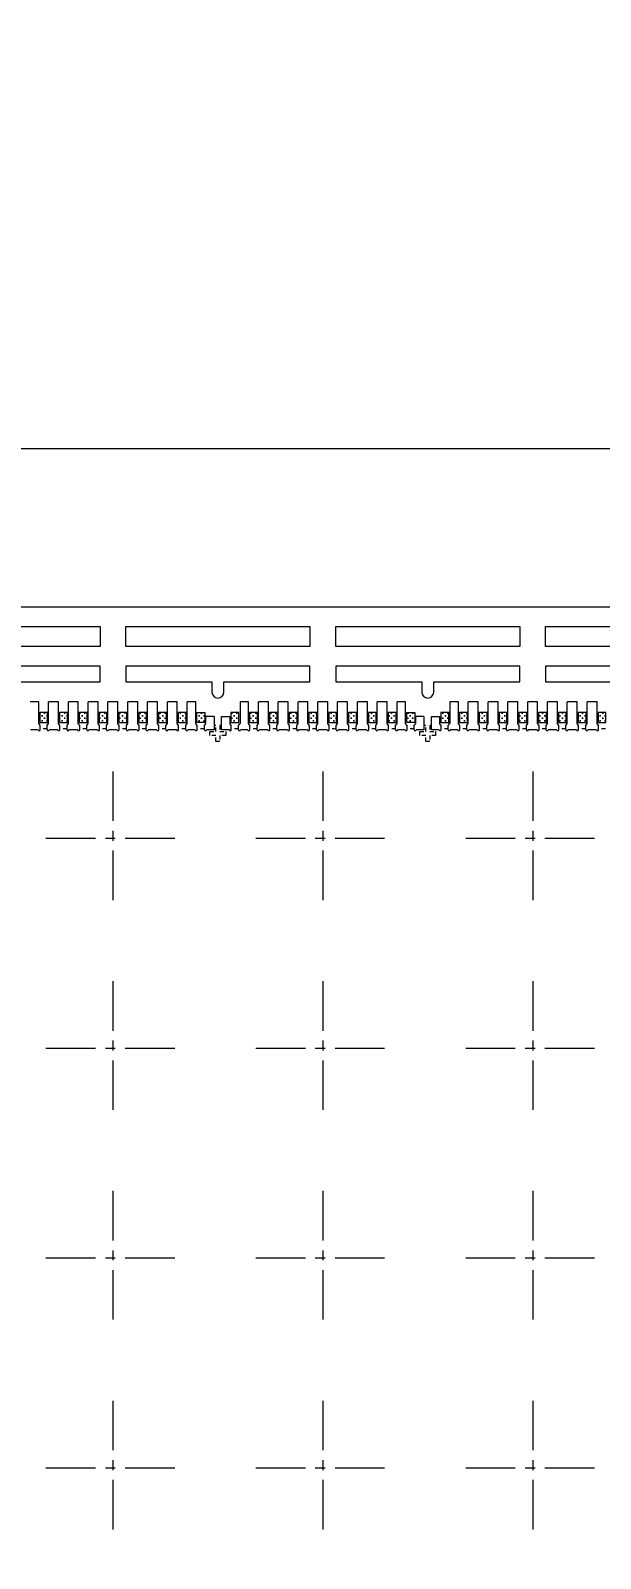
# Model space of a CAD drawing. Header units: millimetres. Extents: x 4859 to 4983, y 1620 to 1771.
# Drawn here: x 4906.87 to 4921.26, y 1731.58 to 1770.18 of the extents above; entities that cross this region are included whole.
import ezdxf

# ---------------------------------------------------------------- set-up
doc = ezdxf.new("R2010")
doc.units = ezdxf.units.MM
doc.linetypes.add('CENTER', pattern=[2, 1.25, -0.25, 0.25, -0.25])
doc.linetypes.add('HIDDEN', pattern=[0.375, 0.25, -0.125])
for name, color, linetype in [('1', 7, 'Continuous'), ('1D', 4, 'Continuous'), ('2D', 4, 'Continuous'), ('PKG', 2, 'Continuous'), ('PLATING', 3, 'Continuous'), ('中心线', 1, 'CENTER')]:
    doc.layers.add(name, color=color, linetype=linetype)
pattern_1 = [(0, (-4196.66482, -1663.62), (0.0635, 0.0635), [0.03175, -0.09525]), (90, (-4196.64895, -1663.63588), (-0.0635, 0.0635), [0.03175, -0.09525])]
pattern_2 = [(0, (-4198.41482, -1663.62), (0.0635, 0.0635), [0.03175, -0.09525]), (90, (-4198.39895, -1663.63588), (-0.0635, 0.0635), [0.03175, -0.09525])]

msp = doc.modelspace()

# ---------------------------------------------------------------- hatches: boundary and pattern name
at = {"layer": 'PLATING', "lineweight": 5}
h = msp.add_hatch(dxfattribs=at)
h.set_pattern_fill('CROSS', color=3, scale=0.01)
h.set_pattern_definition(pattern_1)
h.paths.add_polyline_path([(4907.2957, 1752.6979), (4907.0957, 1752.6979), (4907.0957, 1752.9479), (4907.2957, 1752.9479)])
h = msp.add_hatch(dxfattribs=at)
h.set_pattern_fill('CROSS', color=3, scale=0.01)
h.set_pattern_definition(pattern_1)
h.paths.add_polyline_path([(4907.7957, 1752.6979), (4907.5957, 1752.6979), (4907.5957, 1752.9479), (4907.7957, 1752.9479)])
h = msp.add_hatch(dxfattribs=at)
h.set_pattern_fill('CROSS', color=3, scale=0.01)
h.set_pattern_definition(pattern_1)
h.paths.add_polyline_path([(4908.2957, 1752.6979), (4908.0957, 1752.6979), (4908.0957, 1752.9479), (4908.2957, 1752.9479)])
h = msp.add_hatch(dxfattribs=at)
h.set_pattern_fill('CROSS', color=3, scale=0.01)
h.set_pattern_definition(pattern_1)
h.paths.add_polyline_path([(4908.7957, 1752.6979), (4908.5957, 1752.6979), (4908.5957, 1752.9479), (4908.7957, 1752.9479)])
h = msp.add_hatch(dxfattribs=at)
h.set_pattern_fill('CROSS', color=3, scale=0.01)
h.set_pattern_definition(pattern_1)
h.paths.add_polyline_path([(4909.2957, 1752.6979), (4909.0957, 1752.6979), (4909.0957, 1752.9479), (4909.2957, 1752.9479)])
h = msp.add_hatch(dxfattribs=at)
h.set_pattern_fill('CROSS', color=3, scale=0.01)
h.set_pattern_definition(pattern_1)
h.paths.add_polyline_path([(4909.7957, 1752.6979), (4909.5957, 1752.6979), (4909.5957, 1752.9479), (4909.7957, 1752.9479)])
h = msp.add_hatch(dxfattribs=at)
h.set_pattern_fill('CROSS', color=3, scale=0.01)
h.set_pattern_definition(pattern_1)
h.paths.add_polyline_path([(4910.2957, 1752.6979), (4910.0957, 1752.6979), (4910.0957, 1752.9479), (4910.2957, 1752.9479)])
h = msp.add_hatch(dxfattribs=at)
h.set_pattern_fill('CROSS', color=3, scale=0.01)
h.set_pattern_definition(pattern_1)
h.paths.add_polyline_path([(4910.7957, 1752.6979), (4910.5957, 1752.6979), (4910.5957, 1752.9479), (4910.7957, 1752.9479)])
h = msp.add_hatch(dxfattribs=at)
h.set_pattern_fill('CROSS', color=3, scale=0.01)
h.set_pattern_definition(pattern_2)
h.paths.add_polyline_path([(4911.2657, 1752.6979), (4911.0657, 1752.6979), (4911.0657, 1752.9479), (4911.2657, 1752.9479)])
h = msp.add_hatch(dxfattribs=at)
h.set_pattern_fill('CROSS', color=3, scale=0.01)
h.set_pattern_definition(pattern_2)
h.paths.add_polyline_path([(4911.9257, 1752.9479), (4912.1257, 1752.9479), (4912.1257, 1752.6979), (4911.9257, 1752.6979)])
h = msp.add_hatch(dxfattribs=at)
h.set_pattern_fill('CROSS', color=3, scale=0.01)
h.set_pattern_definition(pattern_1)
h.paths.add_polyline_path([(4912.5957, 1752.6979), (4912.3957, 1752.6979), (4912.3957, 1752.9479), (4912.5957, 1752.9479)])
h = msp.add_hatch(dxfattribs=at)
h.set_pattern_fill('CROSS', color=3, scale=0.01)
h.set_pattern_definition(pattern_1)
h.paths.add_polyline_path([(4913.0957, 1752.6979), (4912.8957, 1752.6979), (4912.8957, 1752.9479), (4913.0957, 1752.9479)])
h = msp.add_hatch(dxfattribs=at)
h.set_pattern_fill('CROSS', color=3, scale=0.01)
h.set_pattern_definition(pattern_1)
h.paths.add_polyline_path([(4913.5957, 1752.6979), (4913.3957, 1752.6979), (4913.3957, 1752.9479), (4913.5957, 1752.9479)])
h = msp.add_hatch(dxfattribs=at)
h.set_pattern_fill('CROSS', color=3, scale=0.01)
h.set_pattern_definition(pattern_1)
h.paths.add_polyline_path([(4914.0957, 1752.6979), (4913.8957, 1752.6979), (4913.8957, 1752.9479), (4914.0957, 1752.9479)])
h = msp.add_hatch(dxfattribs=at)
h.set_pattern_fill('CROSS', color=3, scale=0.01)
h.set_pattern_definition(pattern_1)
h.paths.add_polyline_path([(4914.5957, 1752.6979), (4914.3957, 1752.6979), (4914.3957, 1752.9479), (4914.5957, 1752.9479)])
h = msp.add_hatch(dxfattribs=at)
h.set_pattern_fill('CROSS', color=3, scale=0.01)
h.set_pattern_definition(pattern_1)
h.paths.add_polyline_path([(4915.0957, 1752.6979), (4914.8957, 1752.6979), (4914.8957, 1752.9479), (4915.0957, 1752.9479)])
h = msp.add_hatch(dxfattribs=at)
h.set_pattern_fill('CROSS', color=3, scale=0.01)
h.set_pattern_definition(pattern_1)
h.paths.add_polyline_path([(4915.5957, 1752.6979), (4915.3957, 1752.6979), (4915.3957, 1752.9479), (4915.5957, 1752.9479)])
h = msp.add_hatch(dxfattribs=at)
h.set_pattern_fill('CROSS', color=3, scale=0.01)
h.set_pattern_definition(pattern_1)
h.paths.add_polyline_path([(4916.0957, 1752.6979), (4915.8957, 1752.6979), (4915.8957, 1752.9479), (4916.0957, 1752.9479)])
h = msp.add_hatch(dxfattribs=at)
h.set_pattern_fill('CROSS', color=3, scale=0.01)
h.set_pattern_definition(pattern_2)
h.paths.add_polyline_path([(4916.5657, 1752.6979), (4916.3657, 1752.6979), (4916.3657, 1752.9479), (4916.5657, 1752.9479)])
h = msp.add_hatch(dxfattribs=at)
h.set_pattern_fill('CROSS', color=3, scale=0.01)
h.set_pattern_definition(pattern_2)
h.paths.add_polyline_path([(4917.2257, 1752.9479), (4917.4257, 1752.9479), (4917.4257, 1752.6979), (4917.2257, 1752.6979)])
h = msp.add_hatch(dxfattribs=at)
h.set_pattern_fill('CROSS', color=3, scale=0.01)
h.set_pattern_definition(pattern_1)
h.paths.add_polyline_path([(4917.8957, 1752.6979), (4917.6957, 1752.6979), (4917.6957, 1752.9479), (4917.8957, 1752.9479)])
h = msp.add_hatch(dxfattribs=at)
h.set_pattern_fill('CROSS', color=3, scale=0.01)
h.set_pattern_definition(pattern_1)
h.paths.add_polyline_path([(4918.3957, 1752.6979), (4918.1957, 1752.6979), (4918.1957, 1752.9479), (4918.3957, 1752.9479)])
h = msp.add_hatch(dxfattribs=at)
h.set_pattern_fill('CROSS', color=3, scale=0.01)
h.set_pattern_definition(pattern_1)
h.paths.add_polyline_path([(4918.8957, 1752.6979), (4918.6957, 1752.6979), (4918.6957, 1752.9479), (4918.8957, 1752.9479)])
h = msp.add_hatch(dxfattribs=at)
h.set_pattern_fill('CROSS', color=3, scale=0.01)
h.set_pattern_definition(pattern_1)
h.paths.add_polyline_path([(4919.3957, 1752.6979), (4919.1957, 1752.6979), (4919.1957, 1752.9479), (4919.3957, 1752.9479)])
h = msp.add_hatch(dxfattribs=at)
h.set_pattern_fill('CROSS', color=3, scale=0.01)
h.set_pattern_definition(pattern_1)
h.paths.add_polyline_path([(4919.8957, 1752.6979), (4919.6957, 1752.6979), (4919.6957, 1752.9479), (4919.8957, 1752.9479)])
h = msp.add_hatch(dxfattribs=at)
h.set_pattern_fill('CROSS', color=3, scale=0.01)
h.set_pattern_definition(pattern_1)
h.paths.add_polyline_path([(4920.3957, 1752.6979), (4920.1957, 1752.6979), (4920.1957, 1752.9479), (4920.3957, 1752.9479)])
h = msp.add_hatch(dxfattribs=at)
h.set_pattern_fill('CROSS', color=3, scale=0.01)
h.set_pattern_definition(pattern_1)
h.paths.add_polyline_path([(4920.8957, 1752.6979), (4920.6957, 1752.6979), (4920.6957, 1752.9479), (4920.8957, 1752.9479)])
h = msp.add_hatch(dxfattribs=at)
h.set_pattern_fill('CROSS', color=3, scale=0.01)
h.set_pattern_definition(pattern_1)
h.paths.add_polyline_path([(4921.3957, 1752.6979), (4921.1957, 1752.6979), (4921.1957, 1752.9479), (4921.3957, 1752.9479)])

# ---------------------------------------------------------------- linework, layer by layer
at = {"lineweight": 5}
for p, q in [((4907.0707, 1753.2229), (4906.8557, 1753.2229)), ((4907.0707, 1752.6729), (4907.0707, 1753.2229)), ((4907.5707, 1753.2229), (4907.3207, 1753.2229)), ((4907.3207, 1752.6729), (4907.3207, 1753.2229)), ((4907.5707, 1752.6729), (4907.5707, 1753.2229)), ((4908.0707, 1753.2229), (4907.8207, 1753.2229)), ((4907.8207, 1752.6729), (4907.8207, 1753.2229)), ((4908.0707, 1752.6729), (4908.0707, 1753.2229)), ((4908.5707, 1753.2229), (4908.3207, 1753.2229)), ((4908.3207, 1752.6729), (4908.3207, 1753.2229)), ((4908.5707, 1752.6729), (4908.5707, 1753.2229)), ((4909.0707, 1753.2229), (4908.8207, 1753.2229)), ((4908.8207, 1752.6729), (4908.8207, 1753.2229)), ((4909.0707, 1752.6729), (4909.0707, 1753.2229)), ((4909.5707, 1753.2229), (4909.3207, 1753.2229)), ((4909.3207, 1752.6729), (4909.3207, 1753.2229)), ((4909.5707, 1752.6729), (4909.5707, 1753.2229)), ((4910.0707, 1753.2229), (4909.8207, 1753.2229)), ((4909.8207, 1752.6729), (4909.8207, 1753.2229)), ((4910.0707, 1752.6729), (4910.0707, 1753.2229)), ((4910.5707, 1753.2229), (4910.3207, 1753.2229)), ((4910.3207, 1752.6729), (4910.3207, 1753.2229)), ((4910.5707, 1752.6729), (4910.5707, 1753.2229)), ((4911.0357, 1753.2229), (4910.8207, 1753.2229)), ((4910.8207, 1752.6729), (4910.8207, 1753.2229)), ((4911.0357, 1752.6729), (4911.0357, 1753.2229)), ((4912.3707, 1753.2229), (4912.1557, 1753.2229)), ((4912.1557, 1753.2229), (4912.1557, 1752.6729)), ((4912.3707, 1752.6729), (4912.3707, 1753.2229)), ((4912.8707, 1753.2229), (4912.6207, 1753.2229)), ((4912.6207, 1752.6729), (4912.6207, 1753.2229)), ((4912.8707, 1752.6729), (4912.8707, 1753.2229)), ((4913.3707, 1753.2229), (4913.1207, 1753.2229)), ((4913.1207, 1752.6729), (4913.1207, 1753.2229)), ((4913.3707, 1752.6729), (4913.3707, 1753.2229)), ((4913.8707, 1753.2229), (4913.6207, 1753.2229)), ((4913.6207, 1752.6729), (4913.6207, 1753.2229)), ((4913.8707, 1752.6729), (4913.8707, 1753.2229)), ((4914.3707, 1753.2229), (4914.1207, 1753.2229)), ((4914.1207, 1752.6729), (4914.1207, 1753.2229)), ((4914.3707, 1752.6729), (4914.3707, 1753.2229)), ((4914.8707, 1753.2229), (4914.6207, 1753.2229)), ((4914.6207, 1752.6729), (4914.6207, 1753.2229)), ((4914.8707, 1752.6729), (4914.8707, 1753.2229)), ((4915.3707, 1753.2229), (4915.1207, 1753.2229)), ((4915.1207, 1752.6729), (4915.1207, 1753.2229)), ((4915.3707, 1752.6729), (4915.3707, 1753.2229)), ((4915.8707, 1753.2229), (4915.6207, 1753.2229)), ((4915.6207, 1752.6729), (4915.6207, 1753.2229)), ((4915.8707, 1752.6729), (4915.8707, 1753.2229)), ((4916.3357, 1753.2229), (4916.1207, 1753.2229)), ((4916.1207, 1752.6729), (4916.1207, 1753.2229)), ((4916.3357, 1752.6729), (4916.3357, 1753.2229)), ((4917.6707, 1753.2229), (4917.4557, 1753.2229)), ((4917.4557, 1753.2229), (4917.4557, 1752.6729)), ((4917.6707, 1752.6729), (4917.6707, 1753.2229)), ((4918.1707, 1753.2229), (4917.9207, 1753.2229)), ((4917.9207, 1752.6729), (4917.9207, 1753.2229)), ((4918.1707, 1752.6729), (4918.1707, 1753.2229)), ((4918.6707, 1753.2229), (4918.4207, 1753.2229)), ((4918.4207, 1752.6729), (4918.4207, 1753.2229)), ((4918.6707, 1752.6729), (4918.6707, 1753.2229)), ((4919.1707, 1753.2229), (4918.9207, 1753.2229)), ((4918.9207, 1752.6729), (4918.9207, 1753.2229)), ((4919.1707, 1752.6729), (4919.1707, 1753.2229)), ((4919.6707, 1753.2229), (4919.4207, 1753.2229)), ((4919.4207, 1752.6729), (4919.4207, 1753.2229)), ((4919.6707, 1752.6729), (4919.6707, 1753.2229)), ((4920.1707, 1753.2229), (4919.9207, 1753.2229)), ((4919.9207, 1752.6729), (4919.9207, 1753.2229)), ((4920.1707, 1752.6729), (4920.1707, 1753.2229)), ((4920.6707, 1753.2229), (4920.4207, 1753.2229)), ((4920.4207, 1752.6729), (4920.4207, 1753.2229)), ((4920.6707, 1752.6729), (4920.6707, 1753.2229)), ((4921.1707, 1753.2229), (4920.9207, 1753.2229)), ((4920.9207, 1752.6729), (4920.9207, 1753.2229)), ((4921.1707, 1752.6729), (4921.1707, 1753.2229)), ((4911.5007, 1752.8479), (4911.2957, 1752.8479)), ((4911.2957, 1752.6729), (4911.2957, 1752.8479)), ((4911.6907, 1752.8479), (4911.8957, 1752.8479)), ((4911.8957, 1752.8479), (4911.8957, 1752.6729)), ((4916.8007, 1752.8479), (4916.5957, 1752.8479)), ((4916.5957, 1752.6729), (4916.5957, 1752.8479)), ((4916.9907, 1752.8479), (4917.1957, 1752.8479)), ((4917.1957, 1752.8479), (4917.1957, 1752.6729)), ((4907.1057, 1752.6229), (4907.0707, 1752.6729)), ((4907.1057, 1752.5179), (4907.1057, 1752.6229)), ((4907.2857, 1752.6229), (4907.3207, 1752.6729)), ((4907.2857, 1752.5179), (4907.2857, 1752.6229)), ((4907.6057, 1752.6229), (4907.5707, 1752.6729)), ((4907.6057, 1752.5179), (4907.6057, 1752.6229)), ((4907.7857, 1752.6229), (4907.8207, 1752.6729)), ((4907.7857, 1752.5179), (4907.7857, 1752.6229)), ((4908.1057, 1752.6229), (4908.0707, 1752.6729)), ((4908.1057, 1752.5179), (4908.1057, 1752.6229)), ((4908.2857, 1752.6229), (4908.3207, 1752.6729)), ((4908.2857, 1752.5179), (4908.2857, 1752.6229)), ((4908.6057, 1752.6229), (4908.5707, 1752.6729)), ((4908.6057, 1752.5179), (4908.6057, 1752.6229)), ((4908.7857, 1752.6229), (4908.8207, 1752.6729)), ((4908.7857, 1752.5179), (4908.7857, 1752.6229)), ((4909.1057, 1752.6229), (4909.0707, 1752.6729)), ((4909.1057, 1752.5179), (4909.1057, 1752.6229)), ((4909.2857, 1752.6229), (4909.3207, 1752.6729)), ((4909.2857, 1752.5179), (4909.2857, 1752.6229)), ((4909.6057, 1752.6229), (4909.5707, 1752.6729)), ((4909.6057, 1752.5179), (4909.6057, 1752.6229)), ((4909.7857, 1752.6229), (4909.8207, 1752.6729)), ((4909.7857, 1752.5179), (4909.7857, 1752.6229)), ((4910.1057, 1752.6229), (4910.0707, 1752.6729)), ((4910.1057, 1752.5179), (4910.1057, 1752.6229)), ((4910.2857, 1752.6229), (4910.3207, 1752.6729)), ((4910.2857, 1752.5179), (4910.2857, 1752.6229)), ((4910.6057, 1752.6229), (4910.5707, 1752.6729)), ((4910.6057, 1752.5179), (4910.6057, 1752.6229)), ((4910.7857, 1752.6229), (4910.8207, 1752.6729)), ((4910.7857, 1752.5179), (4910.7857, 1752.6229)), ((4911.0757, 1752.6229), (4911.0357, 1752.6729)), ((4911.0757, 1752.5179), (4911.0757, 1752.6229)), ((4911.2557, 1752.6229), (4911.2957, 1752.6729)), ((4911.2557, 1752.5179), (4911.2557, 1752.6229)), ((4911.9357, 1752.6229), (4911.8957, 1752.6729)), ((4911.9357, 1752.5179), (4911.9357, 1752.6229)), ((4912.1157, 1752.6229), (4912.1557, 1752.6729)), ((4912.1157, 1752.5179), (4912.1157, 1752.6229)), ((4912.4057, 1752.6229), (4912.3707, 1752.6729)), ((4912.4057, 1752.5179), (4912.4057, 1752.6229)), ((4912.5857, 1752.6229), (4912.6207, 1752.6729)), ((4912.5857, 1752.5179), (4912.5857, 1752.6229)), ((4912.9057, 1752.6229), (4912.8707, 1752.6729)), ((4912.9057, 1752.5179), (4912.9057, 1752.6229)), ((4913.0857, 1752.6229), (4913.1207, 1752.6729)), ((4913.0857, 1752.5179), (4913.0857, 1752.6229)), ((4913.4057, 1752.6229), (4913.3707, 1752.6729)), ((4913.4057, 1752.5179), (4913.4057, 1752.6229)), ((4913.5857, 1752.6229), (4913.6207, 1752.6729)), ((4913.5857, 1752.5179), (4913.5857, 1752.6229)), ((4913.9057, 1752.6229), (4913.8707, 1752.6729)), ((4913.9057, 1752.5179), (4913.9057, 1752.6229)), ((4914.0857, 1752.6229), (4914.1207, 1752.6729)), ((4914.0857, 1752.5179), (4914.0857, 1752.6229)), ((4914.4057, 1752.6229), (4914.3707, 1752.6729)), ((4914.4057, 1752.5179), (4914.4057, 1752.6229)), ((4914.5857, 1752.6229), (4914.6207, 1752.6729)), ((4914.5857, 1752.5179), (4914.5857, 1752.6229)), ((4914.9057, 1752.6229), (4914.8707, 1752.6729)), ((4914.9057, 1752.5179), (4914.9057, 1752.6229)), ((4915.0857, 1752.6229), (4915.1207, 1752.6729)), ((4915.0857, 1752.5179), (4915.0857, 1752.6229)), ((4915.4057, 1752.6229), (4915.3707, 1752.6729)), ((4915.4057, 1752.5179), (4915.4057, 1752.6229)), ((4915.5857, 1752.6229), (4915.6207, 1752.6729)), ((4915.5857, 1752.5179), (4915.5857, 1752.6229)), ((4915.9057, 1752.6229), (4915.8707, 1752.6729)), ((4915.9057, 1752.5179), (4915.9057, 1752.6229)), ((4916.0857, 1752.6229), (4916.1207, 1752.6729)), ((4916.0857, 1752.5179), (4916.0857, 1752.6229)), ((4916.3757, 1752.6229), (4916.3357, 1752.6729)), ((4916.3757, 1752.5179), (4916.3757, 1752.6229)), ((4916.5557, 1752.6229), (4916.5957, 1752.6729)), ((4916.5557, 1752.5179), (4916.5557, 1752.6229)), ((4917.2357, 1752.6229), (4917.1957, 1752.6729)), ((4917.2357, 1752.5179), (4917.2357, 1752.6229)), ((4917.4157, 1752.6229), (4917.4557, 1752.6729)), ((4917.4157, 1752.5179), (4917.4157, 1752.6229)), ((4917.7057, 1752.6229), (4917.6707, 1752.6729)), ((4917.7057, 1752.5179), (4917.7057, 1752.6229)), ((4917.8857, 1752.6229), (4917.9207, 1752.6729)), ((4917.8857, 1752.5179), (4917.8857, 1752.6229)), ((4918.2057, 1752.6229), (4918.1707, 1752.6729)), ((4918.2057, 1752.5179), (4918.2057, 1752.6229)), ((4918.3857, 1752.6229), (4918.4207, 1752.6729)), ((4918.3857, 1752.5179), (4918.3857, 1752.6229)), ((4918.7057, 1752.6229), (4918.6707, 1752.6729)), ((4918.7057, 1752.5179), (4918.7057, 1752.6229)), ((4918.8857, 1752.6229), (4918.9207, 1752.6729)), ((4918.8857, 1752.5179), (4918.8857, 1752.6229)), ((4919.2057, 1752.6229), (4919.1707, 1752.6729)), ((4919.2057, 1752.5179), (4919.2057, 1752.6229)), ((4919.3857, 1752.6229), (4919.4207, 1752.6729)), ((4919.3857, 1752.5179), (4919.3857, 1752.6229)), ((4919.7057, 1752.6229), (4919.6707, 1752.6729)), ((4919.7057, 1752.5179), (4919.7057, 1752.6229)), ((4919.8857, 1752.6229), (4919.9207, 1752.6729)), ((4919.8857, 1752.5179), (4919.8857, 1752.6229)), ((4920.2057, 1752.6229), (4920.1707, 1752.6729)), ((4920.2057, 1752.5179), (4920.2057, 1752.6229)), ((4920.3857, 1752.6229), (4920.4207, 1752.6729)), ((4920.3857, 1752.5179), (4920.3857, 1752.6229)), ((4920.7057, 1752.6229), (4920.6707, 1752.6729)), ((4920.7057, 1752.5179), (4920.7057, 1752.6229)), ((4920.8857, 1752.6229), (4920.9207, 1752.6729)), ((4920.8857, 1752.5179), (4920.8857, 1752.6229)), ((4921.2057, 1752.6229), (4921.1707, 1752.6729)), ((4921.2057, 1752.5179), (4921.2057, 1752.6229))]:
    msp.add_line(p, q, dxfattribs=at)
for points in [[(4903.9707, 1755.1229), (4908.6207, 1755.1229), (4908.6207, 1754.6229), (4903.9707, 1754.6229)], [(4909.2707, 1755.1229), (4913.9207, 1755.1229), (4913.9207, 1754.6229), (4909.2707, 1754.6229)], [(4914.5707, 1755.1229), (4919.2207, 1755.1229), (4919.2207, 1754.6229), (4914.5707, 1754.6229)], [(4919.8707, 1755.1229), (4924.5207, 1755.1229), (4924.5207, 1754.6229), (4919.8707, 1754.6229)]]:
    msp.add_lwpolyline(points, close=True, dxfattribs=at)
for points in [[(4906.1457, 1753.4679, 1), (4906.4457, 1753.4679), (4906.4457, 1753.7229), (4908.6207, 1753.7229), (4908.6207, 1754.1229), (4903.9707, 1754.1229), (4903.9707, 1753.7229), (4906.1457, 1753.7229)], [(4911.4457, 1753.4679, 1), (4911.7457, 1753.4679), (4911.7457, 1753.7229), (4913.9207, 1753.7229), (4913.9207, 1754.1229), (4909.2707, 1754.1229), (4909.2707, 1753.7229), (4911.4457, 1753.7229)], [(4916.7457, 1753.4679, 1), (4917.0457, 1753.4679), (4917.0457, 1753.7229), (4919.2207, 1753.7229), (4919.2207, 1754.1229), (4914.5707, 1754.1229), (4914.5707, 1753.7229), (4916.7457, 1753.7229)], [(4922.0457, 1753.4679, 1), (4922.3457, 1753.4679), (4922.3457, 1753.7229), (4924.5207, 1753.7229), (4924.5207, 1754.1229), (4919.8707, 1754.1229), (4919.8707, 1753.7229), (4922.0457, 1753.7229)]]:
    msp.add_lwpolyline(points, format="xyb", close=True, dxfattribs=at)
for points in [[(4911.5007, 1752.8479), (4911.5007, 1752.5179), (4911.3057, 1752.5179)], [(4911.8857, 1752.5179), (4911.6907, 1752.5179), (4911.6907, 1752.8479)], [(4916.8007, 1752.8479), (4916.8007, 1752.5179), (4916.6057, 1752.5179)], [(4917.1857, 1752.5179), (4916.9907, 1752.5179), (4916.9907, 1752.8479)], [(4907.0557, 1752.5179), (4906.8657, 1752.5179)], [(4907.5557, 1752.5179), (4907.3357, 1752.5179)], [(4908.0557, 1752.5179), (4907.8357, 1752.5179)], [(4908.5557, 1752.5179), (4908.3357, 1752.5179)], [(4909.0557, 1752.5179), (4908.8357, 1752.5179)], [(4909.5557, 1752.5179), (4909.3357, 1752.5179)], [(4910.0557, 1752.5179), (4909.8357, 1752.5179)], [(4910.5557, 1752.5179), (4910.3357, 1752.5179)], [(4911.0257, 1752.5179), (4910.8357, 1752.5179)], [(4912.3557, 1752.5179), (4912.1657, 1752.5179)], [(4912.8557, 1752.5179), (4912.6357, 1752.5179)], [(4913.3557, 1752.5179), (4913.1357, 1752.5179)], [(4913.8557, 1752.5179), (4913.6357, 1752.5179)], [(4914.3557, 1752.5179), (4914.1357, 1752.5179)], [(4914.8557, 1752.5179), (4914.6357, 1752.5179)], [(4915.3557, 1752.5179), (4915.1357, 1752.5179)], [(4915.8557, 1752.5179), (4915.6357, 1752.5179)], [(4916.3257, 1752.5179), (4916.1357, 1752.5179)], [(4917.6557, 1752.5179), (4917.4657, 1752.5179)], [(4918.1557, 1752.5179), (4917.9357, 1752.5179)], [(4918.6557, 1752.5179), (4918.4357, 1752.5179)], [(4919.1557, 1752.5179), (4918.9357, 1752.5179)], [(4919.6557, 1752.5179), (4919.4357, 1752.5179)], [(4920.1557, 1752.5179), (4919.9357, 1752.5179)], [(4920.6557, 1752.5179), (4920.4357, 1752.5179)], [(4921.1557, 1752.5179), (4920.9357, 1752.5179)]]:
    msp.add_lwpolyline(points, dxfattribs=at)
for centre in [(4907.0807, 1752.5179), (4907.3107, 1752.5179), (4907.5807, 1752.5179), (4907.8107, 1752.5179), (4908.0807, 1752.5179), (4908.3107, 1752.5179), (4908.5807, 1752.5179), (4908.8107, 1752.5179), (4909.0807, 1752.5179), (4909.3107, 1752.5179), (4909.5807, 1752.5179), (4909.8107, 1752.5179), (4910.0807, 1752.5179), (4910.3107, 1752.5179), (4910.5807, 1752.5179), (4910.8107, 1752.5179), (4911.0507, 1752.5179), (4911.2807, 1752.5179), (4911.9107, 1752.5179), (4912.1407, 1752.5179), (4912.3807, 1752.5179), (4912.6107, 1752.5179), (4912.8807, 1752.5179), (4913.1107, 1752.5179), (4913.3807, 1752.5179), (4913.6107, 1752.5179), (4913.8807, 1752.5179), (4914.1107, 1752.5179), (4914.3807, 1752.5179), (4914.6107, 1752.5179), (4914.8807, 1752.5179), (4915.1107, 1752.5179), (4915.3807, 1752.5179), (4915.6107, 1752.5179), (4915.8807, 1752.5179), (4916.1107, 1752.5179), (4916.3507, 1752.5179), (4916.5807, 1752.5179), (4917.2107, 1752.5179), (4917.4407, 1752.5179), (4917.6807, 1752.5179), (4917.9107, 1752.5179), (4918.1807, 1752.5179), (4918.4107, 1752.5179), (4918.6807, 1752.5179), (4918.9107, 1752.5179), (4919.1807, 1752.5179), (4919.4107, 1752.5179), (4919.6807, 1752.5179), (4919.9107, 1752.5179), (4920.1807, 1752.5179), (4920.4107, 1752.5179), (4920.6807, 1752.5179), (4920.9107, 1752.5179), (4921.1807, 1752.5179)]:
    msp.add_arc(centre, 0.025, 180, 0, dxfattribs=at)
at = {"layer": '1', "lineweight": 5}
msp.add_line((4883.7957, 1759.6229), (4959.2957, 1759.6229), dxfattribs=at)
at = {"layer": '1D', "color": 4, "linetype": 'HIDDEN', "lineweight": 5, "ltscale": 0.3}
for points in [[(4907.2857, 1752.5429), (4907.1057, 1752.5429)], [(4907.7857, 1752.5429), (4907.6057, 1752.5429)], [(4908.2857, 1752.5429), (4908.1057, 1752.5429)], [(4908.7857, 1752.5429), (4908.6057, 1752.5429)], [(4909.2857, 1752.5429), (4909.1057, 1752.5429)], [(4909.7857, 1752.5429), (4909.6057, 1752.5429)], [(4910.2857, 1752.5429), (4910.1057, 1752.5429)], [(4910.7857, 1752.5429), (4910.6057, 1752.5429)], [(4911.2557, 1752.5429), (4911.0757, 1752.5429)], [(4912.1157, 1752.5429), (4911.9357, 1752.5429)], [(4912.5857, 1752.5429), (4912.4057, 1752.5429)], [(4913.0857, 1752.5429), (4912.9057, 1752.5429)], [(4913.5857, 1752.5429), (4913.4057, 1752.5429)], [(4914.0857, 1752.5429), (4913.9057, 1752.5429)], [(4914.5857, 1752.5429), (4914.4057, 1752.5429)], [(4915.0857, 1752.5429), (4914.9057, 1752.5429)], [(4915.5857, 1752.5429), (4915.4057, 1752.5429)], [(4916.0857, 1752.5429), (4915.9057, 1752.5429)], [(4916.5557, 1752.5429), (4916.3757, 1752.5429)], [(4917.4157, 1752.5429), (4917.2357, 1752.5429)], [(4917.8857, 1752.5429), (4917.7057, 1752.5429)], [(4918.3857, 1752.5429), (4918.2057, 1752.5429)], [(4918.8857, 1752.5429), (4918.7057, 1752.5429)], [(4919.3857, 1752.5429), (4919.2057, 1752.5429)], [(4919.8857, 1752.5429), (4919.7057, 1752.5429)], [(4920.3857, 1752.5429), (4920.2057, 1752.5429)], [(4920.8857, 1752.5429), (4920.7057, 1752.5429)], [(4921.3857, 1752.5429), (4921.2057, 1752.5429)]]:
    msp.add_lwpolyline(points, dxfattribs=at)
at = {"layer": '2D', "color": 4, "linetype": 'HIDDEN', "lineweight": 5, "ltscale": 0.3}
for points in [[(4911.6907, 1752.6229), (4911.6457, 1752.6229), (4911.6457, 1752.4729), (4911.7957, 1752.4729), (4911.7957, 1752.3729), (4911.6457, 1752.3729), (4911.6457, 1752.2229), (4911.5457, 1752.2229), (4911.5457, 1752.3729), (4911.3957, 1752.3729), (4911.3957, 1752.4729), (4911.5457, 1752.4729), (4911.5457, 1752.6229), (4911.5007, 1752.6229)], [(4916.9907, 1752.6229), (4916.9457, 1752.6229), (4916.9457, 1752.4729), (4917.0957, 1752.4729), (4917.0957, 1752.3729), (4916.9457, 1752.3729), (4916.9457, 1752.2229), (4916.8457, 1752.2229), (4916.8457, 1752.3729), (4916.6957, 1752.3729), (4916.6957, 1752.4729), (4916.8457, 1752.4729), (4916.8457, 1752.6229), (4916.8007, 1752.6229)]]:
    msp.add_lwpolyline(points, dxfattribs=at)
at = {"layer": 'PKG', "color": 1, "lineweight": 5}
msp.add_lwpolyline([(4959.2957, 1685.6229), (4887.2957, 1685.6229), (4887.2957, 1755.6229), (4959.2957, 1755.6229)], dxfattribs=at)
at = {"layer": 'PLATING', "lineweight": 5}
for points in [[(4907.0957, 1752.6979), (4907.2957, 1752.6979), (4907.2957, 1752.9479), (4907.0957, 1752.9479)], [(4907.5957, 1752.6979), (4907.7957, 1752.6979), (4907.7957, 1752.9479), (4907.5957, 1752.9479)], [(4908.0957, 1752.6979), (4908.2957, 1752.6979), (4908.2957, 1752.9479), (4908.0957, 1752.9479)], [(4908.5957, 1752.6979), (4908.7957, 1752.6979), (4908.7957, 1752.9479), (4908.5957, 1752.9479)], [(4909.0957, 1752.6979), (4909.2957, 1752.6979), (4909.2957, 1752.9479), (4909.0957, 1752.9479)], [(4909.5957, 1752.6979), (4909.7957, 1752.6979), (4909.7957, 1752.9479), (4909.5957, 1752.9479)], [(4910.0957, 1752.6979), (4910.2957, 1752.6979), (4910.2957, 1752.9479), (4910.0957, 1752.9479)], [(4910.5957, 1752.6979), (4910.7957, 1752.6979), (4910.7957, 1752.9479), (4910.5957, 1752.9479)], [(4911.2657, 1752.6979), (4911.0657, 1752.6979), (4911.0657, 1752.9479), (4911.2657, 1752.9479)], [(4911.9257, 1752.6979), (4912.1257, 1752.6979), (4912.1257, 1752.9479), (4911.9257, 1752.9479)], [(4912.3957, 1752.6979), (4912.5957, 1752.6979), (4912.5957, 1752.9479), (4912.3957, 1752.9479)], [(4912.8957, 1752.6979), (4913.0957, 1752.6979), (4913.0957, 1752.9479), (4912.8957, 1752.9479)], [(4913.3957, 1752.6979), (4913.5957, 1752.6979), (4913.5957, 1752.9479), (4913.3957, 1752.9479)], [(4913.8957, 1752.6979), (4914.0957, 1752.6979), (4914.0957, 1752.9479), (4913.8957, 1752.9479)], [(4914.3957, 1752.6979), (4914.5957, 1752.6979), (4914.5957, 1752.9479), (4914.3957, 1752.9479)], [(4914.8957, 1752.6979), (4915.0957, 1752.6979), (4915.0957, 1752.9479), (4914.8957, 1752.9479)], [(4915.3957, 1752.6979), (4915.5957, 1752.6979), (4915.5957, 1752.9479), (4915.3957, 1752.9479)], [(4915.8957, 1752.6979), (4916.0957, 1752.6979), (4916.0957, 1752.9479), (4915.8957, 1752.9479)], [(4916.5657, 1752.6979), (4916.3657, 1752.6979), (4916.3657, 1752.9479), (4916.5657, 1752.9479)], [(4917.2257, 1752.6979), (4917.4257, 1752.6979), (4917.4257, 1752.9479), (4917.2257, 1752.9479)], [(4917.6957, 1752.6979), (4917.8957, 1752.6979), (4917.8957, 1752.9479), (4917.6957, 1752.9479)], [(4918.1957, 1752.6979), (4918.3957, 1752.6979), (4918.3957, 1752.9479), (4918.1957, 1752.9479)], [(4918.6957, 1752.6979), (4918.8957, 1752.6979), (4918.8957, 1752.9479), (4918.6957, 1752.9479)], [(4919.1957, 1752.6979), (4919.3957, 1752.6979), (4919.3957, 1752.9479), (4919.1957, 1752.9479)], [(4919.6957, 1752.6979), (4919.8957, 1752.6979), (4919.8957, 1752.9479), (4919.6957, 1752.9479)], [(4920.1957, 1752.6979), (4920.3957, 1752.6979), (4920.3957, 1752.9479), (4920.1957, 1752.9479)], [(4920.6957, 1752.6979), (4920.8957, 1752.6979), (4920.8957, 1752.9479), (4920.6957, 1752.9479)], [(4921.1957, 1752.6979), (4921.3957, 1752.6979), (4921.3957, 1752.9479), (4921.1957, 1752.9479)]]:
    msp.add_lwpolyline(points, close=True, dxfattribs=at)
at = {"layer": '中心线', "linetype": 'CENTER', "lineweight": 5}
for p, q in [((4908.9457, 1751.4636), (4908.9457, 1748.0821)), ((4914.2457, 1751.4636), (4914.2457, 1748.0821)), ((4919.5457, 1751.4636), (4919.5457, 1748.0821)), ((4907.2549, 1749.7729), (4910.6364, 1749.7729)), ((4912.5549, 1749.7729), (4915.9364, 1749.7729)), ((4917.8549, 1749.7729), (4921.2364, 1749.7729)), ((4908.9457, 1746.1636), (4908.9457, 1742.7821)), ((4914.2457, 1746.1636), (4914.2457, 1742.7821)), ((4919.5457, 1746.1636), (4919.5457, 1742.7821)), ((4907.2549, 1744.4729), (4910.6364, 1744.4729)), ((4912.5549, 1744.4729), (4915.9364, 1744.4729)), ((4917.8549, 1744.4729), (4921.2364, 1744.4729)), ((4908.9457, 1740.8636), (4908.9457, 1737.4821)), ((4914.2457, 1740.8636), (4914.2457, 1737.4821)), ((4919.5457, 1740.8636), (4919.5457, 1737.4821)), ((4907.2549, 1739.1729), (4910.6364, 1739.1729)), ((4912.5549, 1739.1729), (4915.9364, 1739.1729)), ((4917.8549, 1739.1729), (4921.2364, 1739.1729)), ((4908.9457, 1735.5636), (4908.9457, 1732.1821)), ((4914.2457, 1735.5636), (4914.2457, 1732.1821)), ((4919.5457, 1735.5636), (4919.5457, 1732.1821)), ((4907.2549, 1733.8729), (4910.6364, 1733.8729)), ((4912.5549, 1733.8729), (4915.9364, 1733.8729)), ((4917.8549, 1733.8729), (4921.2364, 1733.8729))]:
    msp.add_line(p, q, dxfattribs=at)

doc.saveas('drawing.dxf')
